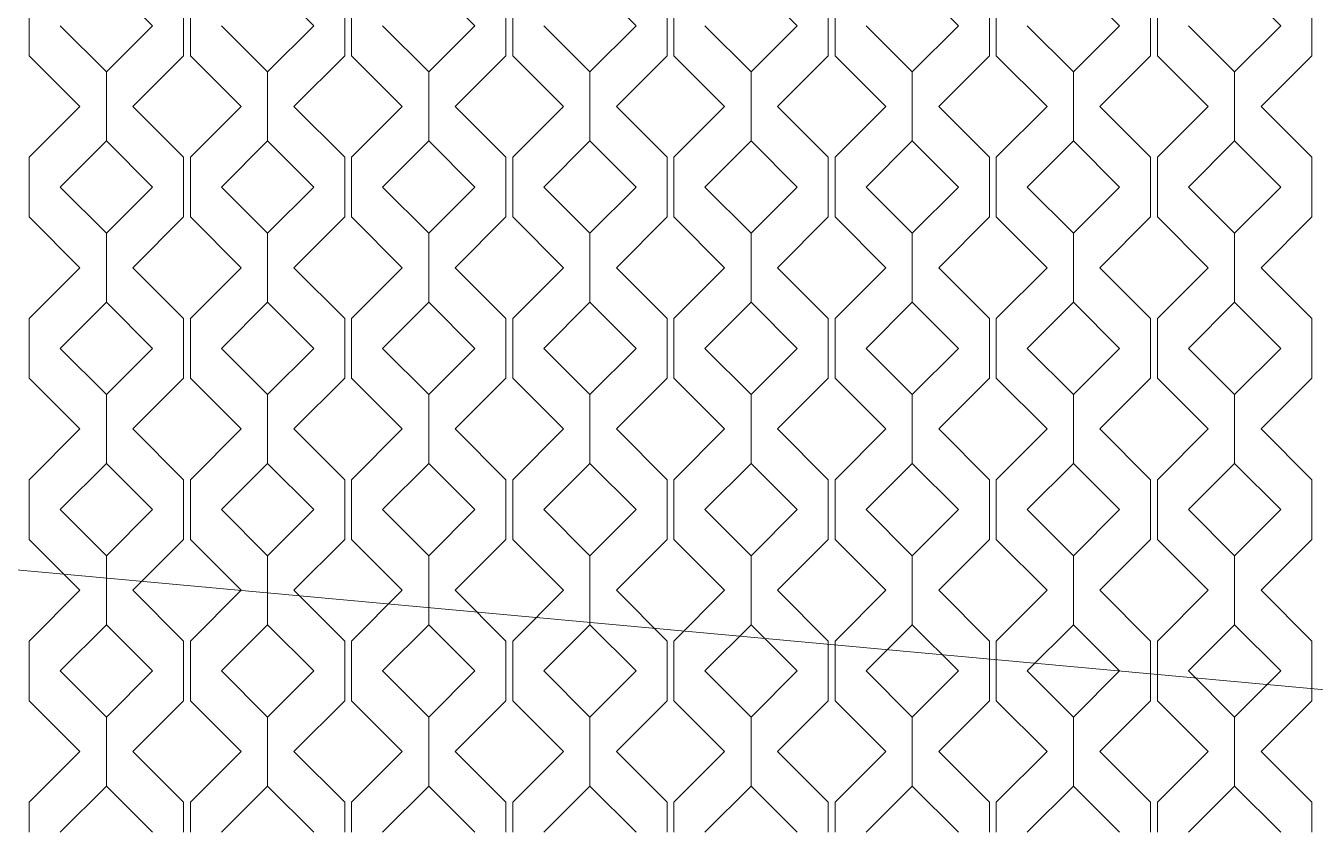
# Model space of a CAD drawing. Header units: millimetres. Extents: x -20794 to 71174, y -103753 to 30644.
# Drawn here: x 11500 to 14167, y 12333 to 14000 of the extents above; entities that cross this region are included whole.
import ezdxf

# ---------------------------------------------------------------- set-up
doc = ezdxf.new("R2010")
doc.units = ezdxf.units.MM
doc.header["$MEASUREMENT"] = 0
doc.layers.add('2D - Общий_Ном._пера__1', color=7, linetype='Continuous', lineweight=13)
doc.layers.add('Местность - Рельеф', color=7, linetype='Continuous')
doc.layers.add('Местность - Рельеф_Ном._пера__102', color=7, linetype='Continuous', lineweight=5, true_color=0xcccccc)
doc.linetypes.add('Зигзаг', pattern='A,0,[1,Р”Р’Р“ Р“РѕР»СѓР±РёРЅРєР° РґР»СЏ РіРµРѕР»РѕРіРѕРІ1.Shx,S=4.479718,R=0,X=0,Y=-0.141111],-564.444447,0', length=564.444447)

# ---------------------------------------------------------------- blocks, each defined once
blk = doc.blocks.new('*X1')
at = {"layer": 'Местность - Рельеф_Ном._пера__102', "color": 254, "linetype": 'Continuous', "lineweight": 5, "true_color": 0xcccccc}
for p, q in [((11666.655165, 14095.4156), (11762.0848, 13999.986)), ((11999.988165, 14095.4156), (12095.4178, 13999.986)), ((12333.321165, 14095.4156), (12428.7508, 13999.986)), ((12666.654165, 14095.4156), (12762.0838, 13999.986)), ((12999.987165, 14095.4156), (13095.4168, 13999.986)), ((13333.320165, 14095.4156), (13428.7498, 13999.986)), ((13666.653165, 14095.4156), (13762.0828, 13999.986)), ((13999.986165, 14095.4156), (14095.4158, 13999.986)), ((11507.086, 14061.7305), (11507.086, 13999.986)), ((11826.224, 14061.7305), (11826.224, 13999.986)), ((11840.419, 14061.7305), (11840.419, 13999.986)), ((12159.557, 14061.7305), (12159.557, 13999.986)), ((12173.752, 14061.7305), (12173.752, 13999.986)), ((12492.89, 14061.7305), (12492.89, 13999.986)), ((12507.085, 14061.7305), (12507.085, 13999.986)), ((12826.223, 14061.7305), (12826.223, 13999.986)), ((12840.418, 14061.7305), (12840.418, 13999.986)), ((13159.556, 14061.7305), (13159.556, 13999.986)), ((13173.751, 14061.7305), (13173.751, 13999.986)), ((13492.889, 14061.7305), (13492.889, 13999.986)), ((13507.084, 14061.7305), (13507.084, 13999.986)), ((13826.222, 14061.7305), (13826.222, 13999.986)), ((13840.417, 14061.7305), (13840.417, 13999.986)), ((14159.555, 14061.7305), (14159.555, 13999.986)), ((11507.086, 13999.986), (11507.086, 13938.242)), ((11666.655, 13904.557), (11571.226, 13999.986)), ((11762.0846, 13999.986), (11666.655, 13904.557)), ((11826.224, 13999.986), (11826.224, 13938.242)), ((11840.419, 13999.986), (11840.419, 13938.242)), ((11999.988, 13904.557), (11904.559, 13999.986)), ((12095.4176, 13999.986), (11999.988, 13904.557)), ((12159.557, 13999.986), (12159.557, 13938.242)), ((12173.752, 13999.986), (12173.752, 13938.242)), ((12333.321, 13904.557), (12237.892, 13999.986)), ((12428.7506, 13999.986), (12333.321, 13904.557)), ((12492.89, 13999.986), (12492.89, 13938.242)), ((12507.085, 13999.986), (12507.085, 13938.242)), ((12666.654, 13904.557), (12571.225, 13999.986)), ((12762.0836, 13999.986), (12666.654, 13904.557)), ((12826.223, 13999.986), (12826.223, 13938.242)), ((12840.418, 13999.986), (12840.418, 13938.242)), ((12999.987, 13904.557), (12904.558, 13999.986)), ((13095.4166, 13999.986), (12999.987, 13904.557)), ((13159.556, 13999.986), (13159.556, 13938.242)), ((13173.751, 13999.986), (13173.751, 13938.242)), ((13333.32, 13904.557), (13237.891, 13999.986)), ((13428.7496, 13999.986), (13333.32, 13904.557)), ((13492.889, 13999.986), (13492.889, 13938.242)), ((13507.084, 13999.986), (13507.084, 13938.242)), ((13666.653, 13904.557), (13571.224, 13999.986)), ((13762.0826, 13999.986), (13666.653, 13904.557)), ((13826.222, 13999.986), (13826.222, 13938.242)), ((13840.417, 13999.986), (13840.417, 13938.242)), ((13999.986, 13904.557), (13904.557, 13999.986)), ((14095.4156, 13999.986), (13999.986, 13904.557)), ((14159.555, 13999.986), (14159.555, 13938.242)), ((11612.008, 13833.32), (11507.086, 13938.242)), ((11826.224, 13938.242), (11721.3019, 13833.32)), ((11945.341, 13833.32), (11840.419, 13938.242)), ((12159.557, 13938.242), (12054.6349, 13833.32)), ((12278.674, 13833.32), (12173.752, 13938.242)), ((12492.89, 13938.242), (12387.9679, 13833.32)), ((12612.007, 13833.32), (12507.085, 13938.242)), ((12826.223, 13938.242), (12721.3009, 13833.32)), ((12945.34, 13833.32), (12840.418, 13938.242)), ((13159.556, 13938.242), (13054.6339, 13833.32)), ((13278.673, 13833.32), (13173.751, 13938.242)), ((13492.889, 13938.242), (13387.9669, 13833.32)), ((13612.006, 13833.32), (13507.084, 13938.242)), ((13826.222, 13938.242), (13721.2999, 13833.32)), ((13945.339, 13833.32), (13840.417, 13938.242)), ((14159.555, 13938.242), (14054.6329, 13833.32)), ((11666.655, 13762.0826), (11666.655, 13904.557)), ((11666.655165, 13904.557), (11666.655165, 13762.0826)), ((11999.988, 13762.0826), (11999.988, 13904.557)), ((11999.988165, 13904.557), (11999.988165, 13762.0826)), ((12333.321, 13762.0826), (12333.321, 13904.557)), ((12333.321165, 13904.557), (12333.321165, 13762.0826)), ((12666.654, 13762.0826), (12666.654, 13904.557)), ((12666.654165, 13904.557), (12666.654165, 13762.0826)), ((12999.987, 13762.0826), (12999.987, 13904.557)), ((12999.987165, 13904.557), (12999.987165, 13762.0826)), ((13333.32, 13762.0826), (13333.32, 13904.557)), ((13333.320165, 13904.557), (13333.320165, 13762.0826)), ((13666.653, 13762.0826), (13666.653, 13904.557)), ((13666.653165, 13904.557), (13666.653165, 13762.0826)), ((13999.986, 13762.0826), (13999.986, 13904.557)), ((13999.986165, 13904.557), (13999.986165, 13762.0826)), ((11507.086, 13728.3975), (11612.008, 13833.32)), ((11721.3019, 13833.32), (11826.224, 13728.3975)), ((11840.419, 13728.3975), (11945.341, 13833.32)), ((12054.6349, 13833.32), (12159.557, 13728.3975)), ((12173.752, 13728.3975), (12278.674, 13833.32)), ((12387.9679, 13833.32), (12492.89, 13728.3975)), ((12507.085, 13728.3975), (12612.007, 13833.32)), ((12721.3009, 13833.32), (12826.223, 13728.3975)), ((12840.418, 13728.3975), (12945.34, 13833.32)), ((13054.6339, 13833.32), (13159.556, 13728.3975)), ((13173.751, 13728.3975), (13278.673, 13833.32)), ((13387.9669, 13833.32), (13492.889, 13728.3975)), ((13507.084, 13728.3975), (13612.006, 13833.32)), ((13721.2999, 13833.32), (13826.222, 13728.3975)), ((13840.417, 13728.3975), (13945.339, 13833.32)), ((14054.6329, 13833.32), (14159.555, 13728.3975)), ((11571.226, 13666.653165), (11666.655, 13762.0828)), ((11666.655165, 13762.0826), (11762.0848, 13666.653)), ((11904.559, 13666.653165), (11999.988, 13762.0828)), ((11999.988165, 13762.0826), (12095.4178, 13666.653)), ((12237.892, 13666.653165), (12333.321, 13762.0828)), ((12333.321165, 13762.0826), (12428.7508, 13666.653)), ((12571.225, 13666.653165), (12666.654, 13762.0828)), ((12666.654165, 13762.0826), (12762.0838, 13666.653)), ((12904.558, 13666.653165), (12999.987, 13762.0828)), ((12999.987165, 13762.0826), (13095.4168, 13666.653)), ((13237.891, 13666.653165), (13333.32, 13762.0828)), ((13333.320165, 13762.0826), (13428.7498, 13666.653)), ((13571.224, 13666.653165), (13666.653, 13762.0828)), ((13666.653165, 13762.0826), (13762.0828, 13666.653)), ((13904.557, 13666.653165), (13999.986, 13762.0828)), ((13999.986165, 13762.0826), (14095.4158, 13666.653)), ((11507.086, 13728.3975), (11507.086, 13666.653)), ((11826.224, 13728.3975), (11826.224, 13666.653)), ((11840.419, 13728.3975), (11840.419, 13666.653)), ((12159.557, 13728.3975), (12159.557, 13666.653)), ((12173.752, 13728.3975), (12173.752, 13666.653)), ((12492.89, 13728.3975), (12492.89, 13666.653)), ((12507.085, 13728.3975), (12507.085, 13666.653)), ((12826.223, 13728.3975), (12826.223, 13666.653)), ((12840.418, 13728.3975), (12840.418, 13666.653)), ((13159.556, 13728.3975), (13159.556, 13666.653)), ((13173.751, 13728.3975), (13173.751, 13666.653)), ((13492.889, 13728.3975), (13492.889, 13666.653)), ((13507.084, 13728.3975), (13507.084, 13666.653)), ((13826.222, 13728.3975), (13826.222, 13666.653)), ((13840.417, 13728.3975), (13840.417, 13666.653)), ((14159.555, 13728.3975), (14159.555, 13666.653)), ((11507.086, 13666.653), (11507.086, 13604.909)), ((11666.655, 13571.224), (11571.226, 13666.653)), ((11762.0846, 13666.653), (11666.655, 13571.224)), ((11826.224, 13666.653), (11826.224, 13604.909)), ((11840.419, 13666.653), (11840.419, 13604.909)), ((11999.988, 13571.224), (11904.559, 13666.653)), ((12095.4176, 13666.653), (11999.988, 13571.224)), ((12159.557, 13666.653), (12159.557, 13604.909)), ((12173.752, 13666.653), (12173.752, 13604.909)), ((12333.321, 13571.224), (12237.892, 13666.653)), ((12428.7506, 13666.653), (12333.321, 13571.224)), ((12492.89, 13666.653), (12492.89, 13604.909)), ((12507.085, 13666.653), (12507.085, 13604.909)), ((12666.654, 13571.224), (12571.225, 13666.653)), ((12762.0836, 13666.653), (12666.654, 13571.224)), ((12826.223, 13666.653), (12826.223, 13604.909)), ((12840.418, 13666.653), (12840.418, 13604.909)), ((12999.987, 13571.224), (12904.558, 13666.653)), ((13095.4166, 13666.653), (12999.987, 13571.224)), ((13159.556, 13666.653), (13159.556, 13604.909)), ((13173.751, 13666.653), (13173.751, 13604.909)), ((13333.32, 13571.224), (13237.891, 13666.653)), ((13428.7496, 13666.653), (13333.32, 13571.224)), ((13492.889, 13666.653), (13492.889, 13604.909)), ((13507.084, 13666.653), (13507.084, 13604.909)), ((13666.653, 13571.224), (13571.224, 13666.653)), ((13762.0826, 13666.653), (13666.653, 13571.224)), ((13826.222, 13666.653), (13826.222, 13604.909)), ((13840.417, 13666.653), (13840.417, 13604.909)), ((13999.986, 13571.224), (13904.557, 13666.653)), ((14095.4156, 13666.653), (13999.986, 13571.224)), ((14159.555, 13666.653), (14159.555, 13604.909)), ((11612.008, 13499.987), (11507.086, 13604.909)), ((11826.224, 13604.909), (11721.3019, 13499.987)), ((11945.341, 13499.987), (11840.419, 13604.909)), ((12159.557, 13604.909), (12054.6349, 13499.987)), ((12278.674, 13499.987), (12173.752, 13604.909)), ((12492.89, 13604.909), (12387.9679, 13499.987)), ((12612.007, 13499.987), (12507.085, 13604.909)), ((12826.223, 13604.909), (12721.3009, 13499.987)), ((12945.34, 13499.987), (12840.418, 13604.909)), ((13159.556, 13604.909), (13054.6339, 13499.987)), ((13278.673, 13499.987), (13173.751, 13604.909)), ((13492.889, 13604.909), (13387.9669, 13499.987)), ((13612.006, 13499.987), (13507.084, 13604.909)), ((13826.222, 13604.909), (13721.2999, 13499.987)), ((13945.339, 13499.987), (13840.417, 13604.909)), ((14159.555, 13604.909), (14054.6329, 13499.987)), ((11666.655, 13428.7496), (11666.655, 13571.224)), ((11666.655165, 13571.224), (11666.655165, 13428.7496)), ((11999.988, 13428.7496), (11999.988, 13571.224)), ((11999.988165, 13571.224), (11999.988165, 13428.7496)), ((12333.321, 13428.7496), (12333.321, 13571.224)), ((12333.321165, 13571.224), (12333.321165, 13428.7496)), ((12666.654, 13428.7496), (12666.654, 13571.224)), ((12666.654165, 13571.224), (12666.654165, 13428.7496)), ((12999.987, 13428.7496), (12999.987, 13571.224)), ((12999.987165, 13571.224), (12999.987165, 13428.7496)), ((13333.32, 13428.7496), (13333.32, 13571.224)), ((13333.320165, 13571.224), (13333.320165, 13428.7496)), ((13666.653, 13428.7496), (13666.653, 13571.224)), ((13666.653165, 13571.224), (13666.653165, 13428.7496)), ((13999.986, 13428.7496), (13999.986, 13571.224)), ((13999.986165, 13571.224), (13999.986165, 13428.7496)), ((11507.086, 13395.0645), (11612.008, 13499.987)), ((11721.3019, 13499.987), (11826.224, 13395.0645)), ((11840.419, 13395.0645), (11945.341, 13499.987)), ((12054.6349, 13499.987), (12159.557, 13395.0645)), ((12173.752, 13395.0645), (12278.674, 13499.987)), ((12387.9679, 13499.987), (12492.89, 13395.0645)), ((12507.085, 13395.0645), (12612.007, 13499.987)), ((12721.3009, 13499.987), (12826.223, 13395.0645)), ((12840.418, 13395.0645), (12945.34, 13499.987)), ((13054.6339, 13499.987), (13159.556, 13395.0645)), ((13173.751, 13395.0645), (13278.673, 13499.987)), ((13387.9669, 13499.987), (13492.889, 13395.0645)), ((13507.084, 13395.0645), (13612.006, 13499.987)), ((13721.2999, 13499.987), (13826.222, 13395.0645)), ((13840.417, 13395.0645), (13945.339, 13499.987)), ((14054.6329, 13499.987), (14159.555, 13395.0645)), ((11571.226, 13333.320165), (11666.655, 13428.7498)), ((11666.655165, 13428.7496), (11762.0848, 13333.32)), ((11904.559, 13333.320165), (11999.988, 13428.7498)), ((11999.988165, 13428.7496), (12095.4178, 13333.32)), ((12237.892, 13333.320165), (12333.321, 13428.7498)), ((12333.321165, 13428.7496), (12428.7508, 13333.32)), ((12571.225, 13333.320165), (12666.654, 13428.7498)), ((12666.654165, 13428.7496), (12762.0838, 13333.32)), ((12904.558, 13333.320165), (12999.987, 13428.7498)), ((12999.987165, 13428.7496), (13095.4168, 13333.32)), ((13237.891, 13333.320165), (13333.32, 13428.7498)), ((13333.320165, 13428.7496), (13428.7498, 13333.32)), ((13571.224, 13333.320165), (13666.653, 13428.7498)), ((13666.653165, 13428.7496), (13762.0828, 13333.32)), ((13904.557, 13333.320165), (13999.986, 13428.7498)), ((13999.986165, 13428.7496), (14095.4158, 13333.32)), ((11507.086, 13395.0645), (11507.086, 13333.32)), ((11826.224, 13395.0645), (11826.224, 13333.32)), ((11840.419, 13395.0645), (11840.419, 13333.32)), ((12159.557, 13395.0645), (12159.557, 13333.32)), ((12173.752, 13395.0645), (12173.752, 13333.32)), ((12492.89, 13395.0645), (12492.89, 13333.32)), ((12507.085, 13395.0645), (12507.085, 13333.32)), ((12826.223, 13395.0645), (12826.223, 13333.32)), ((12840.418, 13395.0645), (12840.418, 13333.32)), ((13159.556, 13395.0645), (13159.556, 13333.32)), ((13173.751, 13395.0645), (13173.751, 13333.32)), ((13492.889, 13395.0645), (13492.889, 13333.32)), ((13507.084, 13395.0645), (13507.084, 13333.32)), ((13826.222, 13395.0645), (13826.222, 13333.32)), ((13840.417, 13395.0645), (13840.417, 13333.32)), ((14159.555, 13395.0645), (14159.555, 13333.32)), ((11507.086, 13333.32), (11507.086, 13271.576)), ((11666.655, 13237.891), (11571.226, 13333.32)), ((11762.0846, 13333.32), (11666.655, 13237.891)), ((11826.224, 13333.32), (11826.224, 13271.576)), ((11840.419, 13333.32), (11840.419, 13271.576)), ((11999.988, 13237.891), (11904.559, 13333.32)), ((12095.4176, 13333.32), (11999.988, 13237.891)), ((12159.557, 13333.32), (12159.557, 13271.576)), ((12173.752, 13333.32), (12173.752, 13271.576)), ((12333.321, 13237.891), (12237.892, 13333.32)), ((12428.7506, 13333.32), (12333.321, 13237.891)), ((12492.89, 13333.32), (12492.89, 13271.576)), ((12507.085, 13333.32), (12507.085, 13271.576)), ((12666.654, 13237.891), (12571.225, 13333.32)), ((12762.0836, 13333.32), (12666.654, 13237.891)), ((12826.223, 13333.32), (12826.223, 13271.576)), ((12840.418, 13333.32), (12840.418, 13271.576)), ((12999.987, 13237.891), (12904.558, 13333.32)), ((13095.4166, 13333.32), (12999.987, 13237.891)), ((13159.556, 13333.32), (13159.556, 13271.576)), ((13173.751, 13333.32), (13173.751, 13271.576)), ((13333.32, 13237.891), (13237.891, 13333.32)), ((13428.7496, 13333.32), (13333.32, 13237.891)), ((13492.889, 13333.32), (13492.889, 13271.576)), ((13507.084, 13333.32), (13507.084, 13271.576)), ((13666.653, 13237.891), (13571.224, 13333.32)), ((13762.0826, 13333.32), (13666.653, 13237.891)), ((13826.222, 13333.32), (13826.222, 13271.576)), ((13840.417, 13333.32), (13840.417, 13271.576)), ((13999.986, 13237.891), (13904.557, 13333.32)), ((14095.4156, 13333.32), (13999.986, 13237.891)), ((14159.555, 13333.32), (14159.555, 13271.576)), ((11612.008, 13166.654), (11507.086, 13271.576)), ((11826.224, 13271.576), (11721.3019, 13166.654)), ((11945.341, 13166.654), (11840.419, 13271.576)), ((12159.557, 13271.576), (12054.6349, 13166.654)), ((12278.674, 13166.654), (12173.752, 13271.576)), ((12492.89, 13271.576), (12387.9679, 13166.654)), ((12612.007, 13166.654), (12507.085, 13271.576)), ((12826.223, 13271.576), (12721.3009, 13166.654)), ((12945.34, 13166.654), (12840.418, 13271.576)), ((13159.556, 13271.576), (13054.6339, 13166.654)), ((13278.673, 13166.654), (13173.751, 13271.576)), ((13492.889, 13271.576), (13387.9669, 13166.654)), ((13612.006, 13166.654), (13507.084, 13271.576)), ((13826.222, 13271.576), (13721.2999, 13166.654)), ((13945.339, 13166.654), (13840.417, 13271.576)), ((14159.555, 13271.576), (14054.6329, 13166.654)), ((11666.655, 13095.4166), (11666.655, 13237.891)), ((11666.655165, 13237.891), (11666.655165, 13095.4166)), ((11999.988, 13095.4166), (11999.988, 13237.891)), ((11999.988165, 13237.891), (11999.988165, 13095.4166)), ((12333.321, 13095.4166), (12333.321, 13237.891)), ((12333.321165, 13237.891), (12333.321165, 13095.4166)), ((12666.654, 13095.4166), (12666.654, 13237.891)), ((12666.654165, 13237.891), (12666.654165, 13095.4166)), ((12999.987, 13095.4166), (12999.987, 13237.891)), ((12999.987165, 13237.891), (12999.987165, 13095.4166)), ((13333.32, 13095.4166), (13333.32, 13237.891)), ((13333.320165, 13237.891), (13333.320165, 13095.4166)), ((13666.653, 13095.4166), (13666.653, 13237.891)), ((13666.653165, 13237.891), (13666.653165, 13095.4166)), ((13999.986, 13095.4166), (13999.986, 13237.891)), ((13999.986165, 13237.891), (13999.986165, 13095.4166)), ((11507.086, 13061.7315), (11612.008, 13166.654)), ((11721.3019, 13166.654), (11826.224, 13061.7315)), ((11840.419, 13061.7315), (11945.341, 13166.654)), ((12054.6349, 13166.654), (12159.557, 13061.7315)), ((12173.752, 13061.7315), (12278.674, 13166.654)), ((12387.9679, 13166.654), (12492.89, 13061.7315)), ((12507.085, 13061.7315), (12612.007, 13166.654)), ((12721.3009, 13166.654), (12826.223, 13061.7315)), ((12840.418, 13061.7315), (12945.34, 13166.654)), ((13054.6339, 13166.654), (13159.556, 13061.7315)), ((13173.751, 13061.7315), (13278.673, 13166.654)), ((13387.9669, 13166.654), (13492.889, 13061.7315)), ((13507.084, 13061.7315), (13612.006, 13166.654)), ((13721.2999, 13166.654), (13826.222, 13061.7315)), ((13840.417, 13061.7315), (13945.339, 13166.654)), ((14054.6329, 13166.654), (14159.555, 13061.7315)), ((11571.226, 12999.987165), (11666.655, 13095.4168)), ((11666.655165, 13095.4166), (11762.0848, 12999.987)), ((11904.559, 12999.987165), (11999.988, 13095.4168)), ((11999.988165, 13095.4166), (12095.4178, 12999.987)), ((12237.892, 12999.987165), (12333.321, 13095.4168)), ((12333.321165, 13095.4166), (12428.7508, 12999.987)), ((12571.225, 12999.987165), (12666.654, 13095.4168)), ((12666.654165, 13095.4166), (12762.0838, 12999.987)), ((12904.558, 12999.987165), (12999.987, 13095.4168)), ((12999.987165, 13095.4166), (13095.4168, 12999.987)), ((13237.891, 12999.987165), (13333.32, 13095.4168)), ((13333.320165, 13095.4166), (13428.7498, 12999.987)), ((13571.224, 12999.987165), (13666.653, 13095.4168)), ((13666.653165, 13095.4166), (13762.0828, 12999.987)), ((13904.557, 12999.987165), (13999.986, 13095.4168)), ((13999.986165, 13095.4166), (14095.4158, 12999.987)), ((11507.086, 13061.7315), (11507.086, 12999.987)), ((11826.224, 13061.7315), (11826.224, 12999.987)), ((11840.419, 13061.7315), (11840.419, 12999.987)), ((12159.557, 13061.7315), (12159.557, 12999.987)), ((12173.752, 13061.7315), (12173.752, 12999.987)), ((12492.89, 13061.7315), (12492.89, 12999.987)), ((12507.085, 13061.7315), (12507.085, 12999.987)), ((12826.223, 13061.7315), (12826.223, 12999.987)), ((12840.418, 13061.7315), (12840.418, 12999.987)), ((13159.556, 13061.7315), (13159.556, 12999.987)), ((13173.751, 13061.7315), (13173.751, 12999.987)), ((13492.889, 13061.7315), (13492.889, 12999.987)), ((13507.084, 13061.7315), (13507.084, 12999.987)), ((13826.222, 13061.7315), (13826.222, 12999.987)), ((13840.417, 13061.7315), (13840.417, 12999.987)), ((14159.555, 13061.7315), (14159.555, 12999.987)), ((11507.086, 12999.987), (11507.086, 12938.243)), ((11666.655, 12904.558), (11571.226, 12999.987)), ((11762.0846, 12999.987), (11666.655, 12904.558)), ((11826.224, 12999.987), (11826.224, 12938.243)), ((11840.419, 12999.987), (11840.419, 12938.243)), ((11999.988, 12904.558), (11904.559, 12999.987)), ((12095.4176, 12999.987), (11999.988, 12904.558)), ((12159.557, 12999.987), (12159.557, 12938.243)), ((12173.752, 12999.987), (12173.752, 12938.243)), ((12333.321, 12904.558), (12237.892, 12999.987)), ((12428.7506, 12999.987), (12333.321, 12904.558)), ((12492.89, 12999.987), (12492.89, 12938.243)), ((12507.085, 12999.987), (12507.085, 12938.243)), ((12666.654, 12904.558), (12571.225, 12999.987)), ((12762.0836, 12999.987), (12666.654, 12904.558)), ((12826.223, 12999.987), (12826.223, 12938.243)), ((12840.418, 12999.987), (12840.418, 12938.243)), ((12999.987, 12904.558), (12904.558, 12999.987)), ((13095.4166, 12999.987), (12999.987, 12904.558)), ((13159.556, 12999.987), (13159.556, 12938.243)), ((13173.751, 12999.987), (13173.751, 12938.243)), ((13333.32, 12904.558), (13237.891, 12999.987)), ((13428.7496, 12999.987), (13333.32, 12904.558)), ((13492.889, 12999.987), (13492.889, 12938.243)), ((13507.084, 12999.987), (13507.084, 12938.243)), ((13666.653, 12904.558), (13571.224, 12999.987)), ((13762.0826, 12999.987), (13666.653, 12904.558)), ((13826.222, 12999.987), (13826.222, 12938.243)), ((13840.417, 12999.987), (13840.417, 12938.243)), ((13999.986, 12904.558), (13904.557, 12999.987)), ((14095.4156, 12999.987), (13999.986, 12904.558)), ((14159.555, 12999.987), (14159.555, 12938.243)), ((11612.008, 12833.321), (11507.086, 12938.243)), ((11826.224, 12938.243), (11721.3019, 12833.321)), ((11945.341, 12833.321), (11840.419, 12938.243)), ((12159.557, 12938.243), (12054.6349, 12833.321)), ((12278.674, 12833.321), (12173.752, 12938.243)), ((12492.89, 12938.243), (12387.9679, 12833.321)), ((12612.007, 12833.321), (12507.085, 12938.243)), ((12826.223, 12938.243), (12721.3009, 12833.321)), ((12945.34, 12833.321), (12840.418, 12938.243)), ((13159.556, 12938.243), (13054.6339, 12833.321)), ((13278.673, 12833.321), (13173.751, 12938.243)), ((13492.889, 12938.243), (13387.9669, 12833.321)), ((13612.006, 12833.321), (13507.084, 12938.243)), ((13826.222, 12938.243), (13721.2999, 12833.321)), ((13945.339, 12833.321), (13840.417, 12938.243)), ((14159.555, 12938.243), (14054.6329, 12833.321)), ((11666.655, 12762.0836), (11666.655, 12904.558)), ((11666.655165, 12904.558), (11666.655165, 12762.0836)), ((11999.988, 12762.0836), (11999.988, 12904.558)), ((11999.988165, 12904.558), (11999.988165, 12762.0836)), ((12333.321, 12762.0836), (12333.321, 12904.558)), ((12333.321165, 12904.558), (12333.321165, 12762.0836)), ((12666.654, 12762.0836), (12666.654, 12904.558)), ((12666.654165, 12904.558), (12666.654165, 12762.0836)), ((12999.987, 12762.0836), (12999.987, 12904.558)), ((12999.987165, 12904.558), (12999.987165, 12762.0836)), ((13333.32, 12762.0836), (13333.32, 12904.558)), ((13333.320165, 12904.558), (13333.320165, 12762.0836)), ((13666.653, 12762.0836), (13666.653, 12904.558)), ((13666.653165, 12904.558), (13666.653165, 12762.0836)), ((13999.986, 12762.0836), (13999.986, 12904.558)), ((13999.986165, 12904.558), (13999.986165, 12762.0836)), ((11507.086, 12728.3985), (11612.008, 12833.321)), ((11721.3019, 12833.321), (11826.224, 12728.3985)), ((11840.419, 12728.3985), (11945.341, 12833.321)), ((12054.6349, 12833.321), (12159.557, 12728.3985)), ((12173.752, 12728.3985), (12278.674, 12833.321)), ((12387.9679, 12833.321), (12492.89, 12728.3985)), ((12507.085, 12728.3985), (12612.007, 12833.321)), ((12721.3009, 12833.321), (12826.223, 12728.3985)), ((12840.418, 12728.3985), (12945.34, 12833.321)), ((13054.6339, 12833.321), (13159.556, 12728.3985)), ((13173.751, 12728.3985), (13278.673, 12833.321)), ((13387.9669, 12833.321), (13492.889, 12728.3985)), ((13507.084, 12728.3985), (13612.006, 12833.321)), ((13721.2999, 12833.321), (13826.222, 12728.3985)), ((13840.417, 12728.3985), (13945.339, 12833.321)), ((14054.6329, 12833.321), (14159.555, 12728.3985)), ((11571.226, 12666.654165), (11666.655, 12762.0838)), ((11666.655165, 12762.0836), (11762.0848, 12666.654)), ((11904.559, 12666.654165), (11999.988, 12762.0838)), ((11999.988165, 12762.0836), (12095.4178, 12666.654)), ((12237.892, 12666.654165), (12333.321, 12762.0838)), ((12333.321165, 12762.0836), (12428.7508, 12666.654)), ((12571.225, 12666.654165), (12666.654, 12762.0838)), ((12666.654165, 12762.0836), (12762.0838, 12666.654)), ((12904.558, 12666.654165), (12999.987, 12762.0838)), ((12999.987165, 12762.0836), (13095.4168, 12666.654)), ((13237.891, 12666.654165), (13333.32, 12762.0838)), ((13333.320165, 12762.0836), (13428.7498, 12666.654)), ((13571.224, 12666.654165), (13666.653, 12762.0838)), ((13666.653165, 12762.0836), (13762.0828, 12666.654)), ((13904.557, 12666.654165), (13999.986, 12762.0838)), ((13999.986165, 12762.0836), (14095.4158, 12666.654)), ((11507.086, 12728.3985), (11507.086, 12666.654)), ((11826.224, 12728.3985), (11826.224, 12666.654)), ((11840.419, 12728.3985), (11840.419, 12666.654)), ((12159.557, 12728.3985), (12159.557, 12666.654)), ((12173.752, 12728.3985), (12173.752, 12666.654)), ((12492.89, 12728.3985), (12492.89, 12666.654)), ((12507.085, 12728.3985), (12507.085, 12666.654)), ((12826.223, 12728.3985), (12826.223, 12666.654)), ((12840.418, 12728.3985), (12840.418, 12666.654)), ((13159.556, 12728.3985), (13159.556, 12666.654)), ((13173.751, 12728.3985), (13173.751, 12666.654)), ((13492.889, 12728.3985), (13492.889, 12666.654)), ((13507.084, 12728.3985), (13507.084, 12666.654)), ((13826.222, 12728.3985), (13826.222, 12666.654)), ((13840.417, 12728.3985), (13840.417, 12666.654)), ((14159.555, 12728.3985), (14159.555, 12666.654)), ((11507.086, 12666.654), (11507.086, 12604.91)), ((11666.655, 12571.225), (11571.226, 12666.654)), ((11762.0846, 12666.654), (11666.655, 12571.225)), ((11826.224, 12666.654), (11826.224, 12604.91)), ((11840.419, 12666.654), (11840.419, 12604.91)), ((11999.988, 12571.225), (11904.559, 12666.654)), ((12095.4176, 12666.654), (11999.988, 12571.225)), ((12159.557, 12666.654), (12159.557, 12604.91)), ((12173.752, 12666.654), (12173.752, 12604.91)), ((12333.321, 12571.225), (12237.892, 12666.654)), ((12428.7506, 12666.654), (12333.321, 12571.225)), ((12492.89, 12666.654), (12492.89, 12604.91)), ((12507.085, 12666.654), (12507.085, 12604.91)), ((12666.654, 12571.225), (12571.225, 12666.654)), ((12762.0836, 12666.654), (12666.654, 12571.225)), ((12826.223, 12666.654), (12826.223, 12604.91)), ((12840.418, 12666.654), (12840.418, 12604.91)), ((12999.987, 12571.225), (12904.558, 12666.654)), ((13095.4166, 12666.654), (12999.987, 12571.225)), ((13159.556, 12666.654), (13159.556, 12604.91)), ((13173.751, 12666.654), (13173.751, 12604.91)), ((13333.32, 12571.225), (13237.891, 12666.654)), ((13428.7496, 12666.654), (13333.32, 12571.225)), ((13492.889, 12666.654), (13492.889, 12604.91)), ((13507.084, 12666.654), (13507.084, 12604.91)), ((13666.653, 12571.225), (13571.224, 12666.654)), ((13762.0826, 12666.654), (13666.653, 12571.225)), ((13826.222, 12666.654), (13826.222, 12604.91)), ((13840.417, 12666.654), (13840.417, 12604.91)), ((13999.986, 12571.225), (13904.557, 12666.654)), ((14095.4156, 12666.654), (13999.986, 12571.225)), ((14159.555, 12666.654), (14159.555, 12604.91)), ((11612.008, 12499.988), (11507.086, 12604.91)), ((11826.224, 12604.91), (11721.3019, 12499.988)), ((11945.341, 12499.988), (11840.419, 12604.91)), ((12159.557, 12604.91), (12054.6349, 12499.988)), ((12278.674, 12499.988), (12173.752, 12604.91)), ((12492.89, 12604.91), (12387.9679, 12499.988)), ((12612.007, 12499.988), (12507.085, 12604.91)), ((12826.223, 12604.91), (12721.3009, 12499.988)), ((12945.34, 12499.988), (12840.418, 12604.91)), ((13159.556, 12604.91), (13054.6339, 12499.988)), ((13278.673, 12499.988), (13173.751, 12604.91)), ((13492.889, 12604.91), (13387.9669, 12499.988)), ((13612.006, 12499.988), (13507.084, 12604.91)), ((13826.222, 12604.91), (13721.2999, 12499.988)), ((13945.339, 12499.988), (13840.417, 12604.91)), ((14159.555, 12604.91), (14054.6329, 12499.988)), ((11666.655, 12428.7506), (11666.655, 12571.225)), ((11666.655165, 12571.225), (11666.655165, 12428.7506)), ((11999.988, 12428.7506), (11999.988, 12571.225)), ((11999.988165, 12571.225), (11999.988165, 12428.7506)), ((12333.321, 12428.7506), (12333.321, 12571.225)), ((12333.321165, 12571.225), (12333.321165, 12428.7506)), ((12666.654, 12428.7506), (12666.654, 12571.225)), ((12666.654165, 12571.225), (12666.654165, 12428.7506)), ((12999.987, 12428.7506), (12999.987, 12571.225)), ((12999.987165, 12571.225), (12999.987165, 12428.7506)), ((13333.32, 12428.7506), (13333.32, 12571.225)), ((13333.320165, 12571.225), (13333.320165, 12428.7506)), ((13666.653, 12428.7506), (13666.653, 12571.225)), ((13666.653165, 12571.225), (13666.653165, 12428.7506)), ((13999.986, 12428.7506), (13999.986, 12571.225)), ((13999.986165, 12571.225), (13999.986165, 12428.7506)), ((11507.086, 12395.0655), (11612.008, 12499.988)), ((11721.3019, 12499.988), (11826.224, 12395.0655)), ((11840.419, 12395.0655), (11945.341, 12499.988)), ((12054.6349, 12499.988), (12159.557, 12395.0655)), ((12173.752, 12395.0655), (12278.674, 12499.988)), ((12387.9679, 12499.988), (12492.89, 12395.0655)), ((12507.085, 12395.0655), (12612.007, 12499.988)), ((12721.3009, 12499.988), (12826.223, 12395.0655)), ((12840.418, 12395.0655), (12945.34, 12499.988)), ((13054.6339, 12499.988), (13159.556, 12395.0655)), ((13173.751, 12395.0655), (13278.673, 12499.988)), ((13387.9669, 12499.988), (13492.889, 12395.0655)), ((13507.084, 12395.0655), (13612.006, 12499.988)), ((13721.2999, 12499.988), (13826.222, 12395.0655)), ((13840.417, 12395.0655), (13945.339, 12499.988)), ((14054.6329, 12499.988), (14159.555, 12395.0655)), ((11571.226, 12333.321165), (11666.655, 12428.7508)), ((11666.655165, 12428.7506), (11762.0848, 12333.321)), ((11904.559, 12333.321165), (11999.988, 12428.7508)), ((11999.988165, 12428.7506), (12095.4178, 12333.321)), ((12237.892, 12333.321165), (12333.321, 12428.7508)), ((12333.321165, 12428.7506), (12428.7508, 12333.321)), ((12571.225, 12333.321165), (12666.654, 12428.7508)), ((12666.654165, 12428.7506), (12762.0838, 12333.321)), ((12904.558, 12333.321165), (12999.987, 12428.7508)), ((12999.987165, 12428.7506), (13095.4168, 12333.321)), ((13237.891, 12333.321165), (13333.32, 12428.7508)), ((13333.320165, 12428.7506), (13428.7498, 12333.321)), ((13571.224, 12333.321165), (13666.653, 12428.7508)), ((13666.653165, 12428.7506), (13762.0828, 12333.321)), ((13904.557, 12333.321165), (13999.986, 12428.7508)), ((13999.986165, 12428.7506), (14095.4158, 12333.321)), ((11507.086, 12395.0655), (11507.086, 12333.321)), ((11826.224, 12395.0655), (11826.224, 12333.321)), ((11840.419, 12395.0655), (11840.419, 12333.321)), ((12159.557, 12395.0655), (12159.557, 12333.321)), ((12173.752, 12395.0655), (12173.752, 12333.321)), ((12492.89, 12395.0655), (12492.89, 12333.321)), ((12507.085, 12395.0655), (12507.085, 12333.321)), ((12826.223, 12395.0655), (12826.223, 12333.321)), ((12840.418, 12395.0655), (12840.418, 12333.321)), ((13159.556, 12395.0655), (13159.556, 12333.321)), ((13173.751, 12395.0655), (13173.751, 12333.321)), ((13492.889, 12395.0655), (13492.889, 12333.321)), ((13507.084, 12395.0655), (13507.084, 12333.321)), ((13826.222, 12395.0655), (13826.222, 12333.321)), ((13840.417, 12395.0655), (13840.417, 12333.321)), ((14159.555, 12395.0655), (14159.555, 12333.321))]:
    blk.add_line(p, q, dxfattribs=at)

msp = doc.modelspace()

# ---------------------------------------------------------------- linework, layer by layer
at = {"layer": '2D - Общий_Ном._пера__1', "color": 7, "linetype": 'Зигзаг', "lineweight": 13}
msp.add_lwpolyline([(-733.9, 13994.6), (-3097.4, 12414.3), (-4297.7, 9223.1), (-2358.4, 4039.8), (3377.1, -1049.7), (10891.7, -5170.6), (26961.2, -5843.6), (40359.1, -3612.9), (38419.6, 10407.9)], close=True, dxfattribs=at)

# ---------------------------------------------------------------- block references
at = {"layer": 'Местность - Рельеф', "color": 7, "lineweight": 13}
msp.add_blockref('*X1', (0, 0), dxfattribs=at)

doc.saveas('drawing.dxf')
